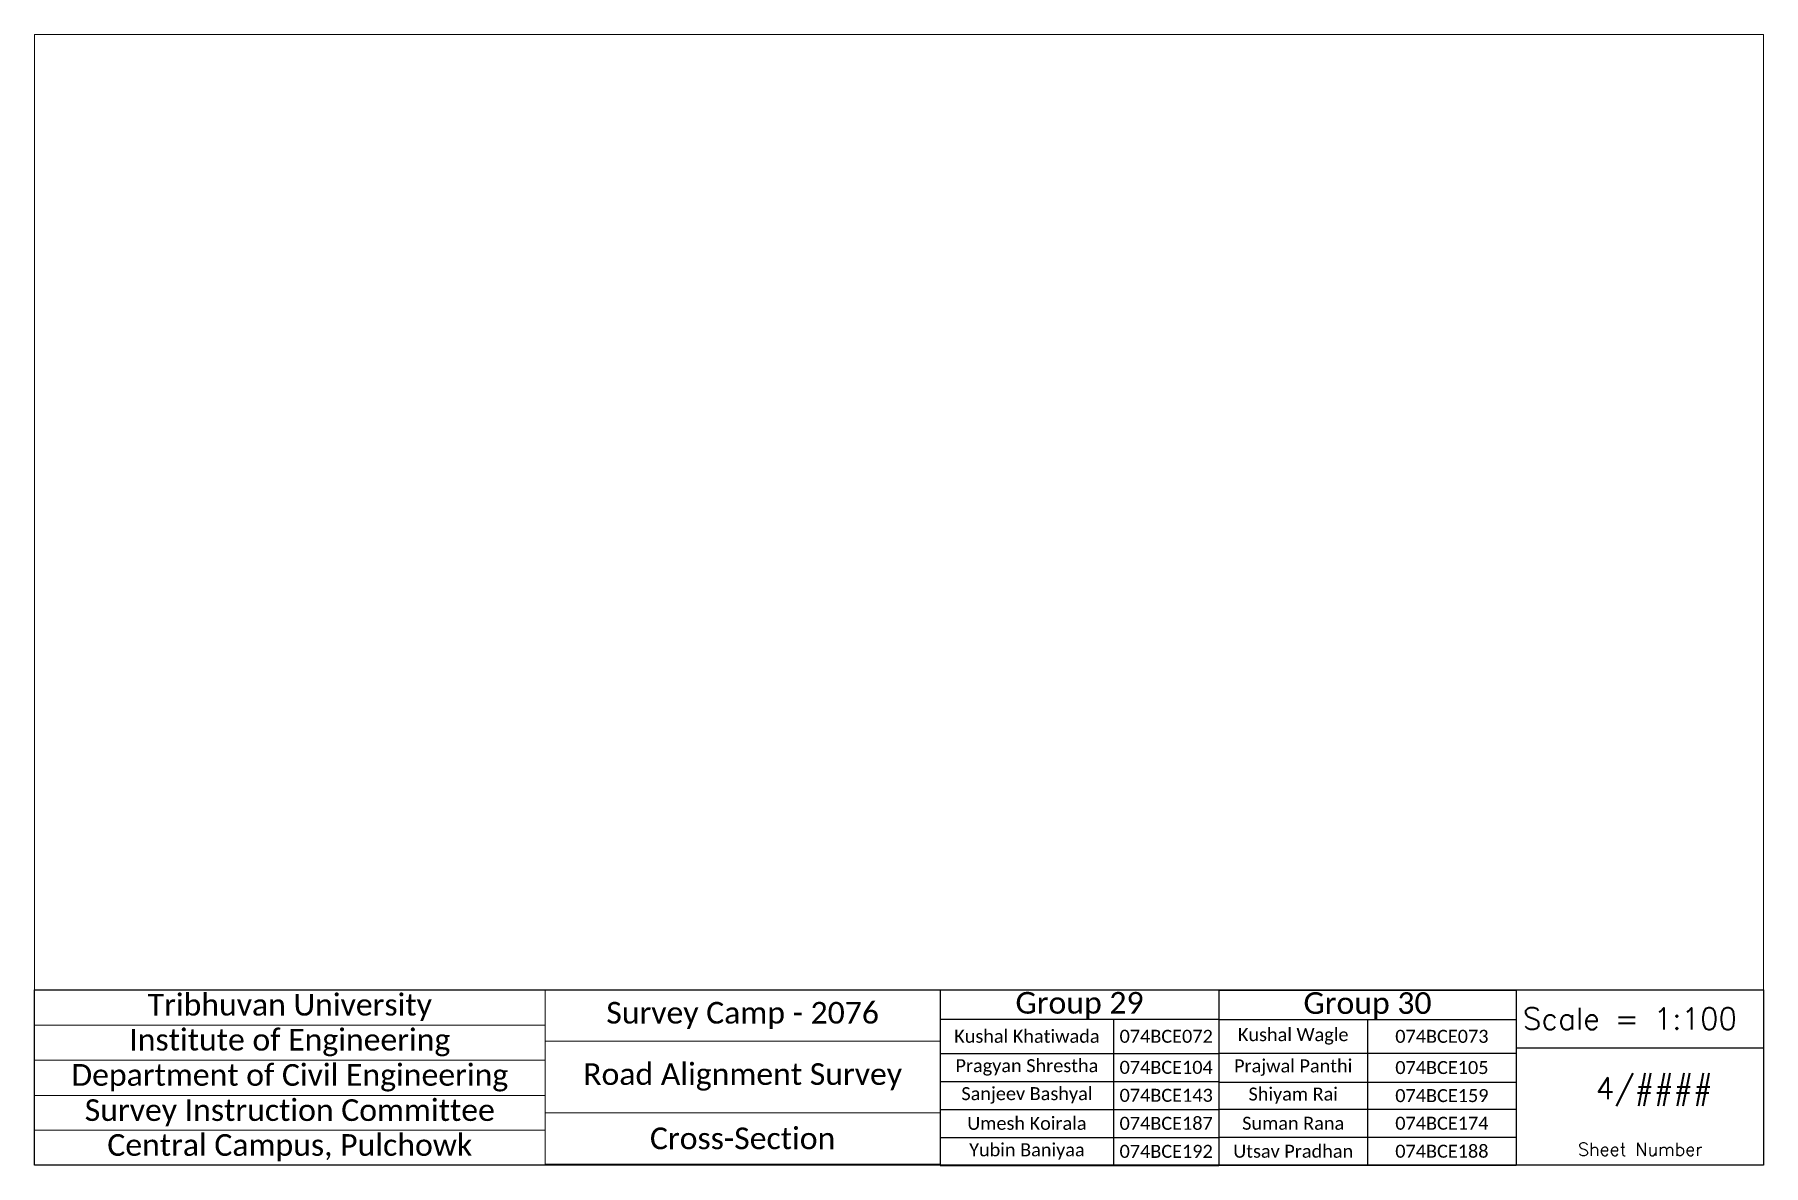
# Paper-space layout 'Section Sheet - (120)' of a CAD drawing. Header units: metres. Extents: x 9 to 408, y 0 to 261.
import ezdxf

# ---------------------------------------------------------------- set-up
doc = ezdxf.new("R2010")
doc.units = ezdxf.units.M
doc.styles.get("Standard").update_dxf_attribs({"font": 'simplex.shx'})

# ---------------------------------------------------------------- blocks, each defined once
blk = doc.blocks.new('*T143')
at = {"layer": 'Defpoints', "color": 8, "linetype": 'ByBlock', "lineweight": 0, "transparency": 16777216}
for p, q in [((0, 0), (117.95, 0)), ((0, 0), (0, -40.48)), ((117.95, 0), (117.95, -40.48)), ((0, -8.1), (117.95, -8.1)), ((0, -16.24), (117.95, -16.24)), ((0, -24.37), (117.95, -24.37)), ((0, -32.38), (117.95, -32.38)), ((0, -40.48), (117.95, -40.48))]:
    blk.add_line(p, q, dxfattribs=at)
at = {"color": 0, "transparency": 16777216, "char_height": 5, "width": 117.8297, "attachment_point": 5}
for s, insert in [('{\\fCalibri|b0|i0|c0;Tribhuvan University', (58.97, -4.05)), ('{\\fCalibri|b0|i0|c0;Institute of Engineering', (58.97, -12.17)), ('{\\fCalibri|b0|i0|c0;Department of Civil Engineering', (58.97, -20.3)), ('{\\fCalibri|b0|i0|c0;Survey Instruction Committee', (58.97, -28.38)), ('{\\fCalibri|b0|i0|c0;Central Campus, Pulchowk', (58.97, -36.43))]:
    blk.add_mtext(s, dxfattribs=dict(at, insert=insert))
blk = doc.blocks.new('*T144')
at = {"color": 0, "linetype": 'ByBlock', "lineweight": -2, "transparency": 16777216}
for p, q in [((0, 0), (68.71, 0)), ((0, 0), (0, -40.44)), ((68.71, 0), (68.71, -40.44)), ((0, -6.79), (68.71, -6.79)), ((34.35, -6.79), (34.35, -40.44)), ((0, -14.55), (68.71, -14.55)), ((0, -21.22), (68.71, -21.22)), ((0, -27.51), (68.71, -27.51)), ((0, -33.97), (68.71, -33.97)), ((0, -40.44), (68.71, -40.44))]:
    blk.add_line(p, q, dxfattribs=at)
at = {"color": 0, "transparency": 16777216}
for s, insert, char_height, width, attachment_point in [('{\\fCalibri|b0|i0|c0|p34;Group 30}', (34.35, -6.73), 5, 68.5866, 8), ('{\\fCalibri|b0|i0|c0|p34;Kushal Wagle}', (17.18, -10.67), 3, 34.2333, 5), ('{\\fCalibri|b0|i0|c0|p34;074BCE073}', (51.53, -10.67), 3, 34.2333, 5), ('{\\fCalibri|b0|i0|c0|p34;Prajwal Panthi}', (17.18, -17.88), 3, 34.2333, 5), ('{\\fCalibri|b0|i0|c0|p34;074BCE105}', (51.53, -17.88), 3, 34.2333, 5), ('{\\fCalibri|b0|i0|c0|p34;Shiyam Rai}', (17.18, -24.36), 3, 34.2333, 5), ('{\\fCalibri|b0|i0|c0|p34;074BCE159}', (51.53, -24.36), 3, 34.2333, 5), ('{\\fCalibri|b0|i0|c0|p34;Suman Rana}', (17.18, -30.74), 3, 34.2333, 5), ('{\\fCalibri|b0|i0|c0|p34;074BCE174}', (51.53, -30.74), 3, 34.2333, 5), ('{\\fCalibri|b0|i0|c0|p34;Utsav Pradhan}', (17.18, -37.2), 3, 34.2333, 5), ('{\\fCalibri|b0|i0|c0|p34;074BCE188}', (51.53, -37.2), 3, 34.2333, 5)]:
    blk.add_mtext(s, dxfattribs=dict(at, insert=insert, char_height=char_height, width=width, attachment_point=attachment_point))
blk = doc.blocks.new('*T145')
at = {"layer": 'Defpoints', "color": 8, "linetype": 'ByBlock', "lineweight": 0, "transparency": 16777216}
for p, q in [((0, 0), (91.3, 0)), ((0, 0), (0, -40.2)), ((91.3, 0), (91.3, -40.2)), ((0, -11.81), (91.3, -11.81)), ((0, -28.4), (91.3, -28.4)), ((0, -40.2), (91.3, -40.2))]:
    blk.add_line(p, q, dxfattribs=at)
at = {"color": 0, "transparency": 16777216, "char_height": 5, "width": 91.1812, "attachment_point": 5}
for s, insert in [('{\\fCalibri|b0|i0|c0|p34;Survey Camp - 2076 }', (45.65, -5.9)), ('{\\fCalibri|b0|i0|c0|p34;Road Alignment Survey}', (45.65, -20.1)), ('{\\fCalibri|b0|i0|c0|p34;Cross-Section}', (45.65, -34.3))]:
    blk.add_mtext(s, dxfattribs=dict(at, insert=insert))
blk = doc.blocks.new('*T146')
at = {"color": 0, "linetype": 'ByBlock', "lineweight": -2, "transparency": 16777216}
for p, q in [((0, 0), (64.37, 0)), ((0, 0), (0, -40.52)), ((64.37, 0), (64.37, -40.52)), ((0, -6.79), (64.37, -6.79)), ((40.05, -6.79), (40.05, -40.52)), ((0, -14.65), (64.37, -14.65)), ((0, -21.12), (64.37, -21.12)), ((0, -27.59), (64.37, -27.59)), ((0, -34.05), (64.37, -34.05)), ((0, -40.52), (64.37, -40.52))]:
    blk.add_line(p, q, dxfattribs=at)
at = {"color": 0, "transparency": 16777216}
for s, insert, char_height, width, attachment_point in [('{\\fCalibri|b0|i0|c0|p34;Group 29}', (32.19, -6.73), 5, 64.2549, 8), ('{\\fCalibri|b0|i0|c0|p34;Kushal Khatiwada}', (20.03, -10.72), 3, 39.9343, 5), ('{\\fCalibri|b0|i0|c0|p34;074BCE072}', (52.21, -10.72), 3, 24.2006, 5), ('{\\fCalibri|b0|i0|c0|p34;Pragyan Shrestha}', (20.03, -17.89), 3, 39.9343, 5), ('{\\fCalibri|b0|i0|c0|p34;074BCE104}', (52.21, -17.89), 3, 24.2006, 5), ('{\\fCalibri|b0|i0|c0|p34;Sanjeev Bashyal}', (20.03, -24.35), 3, 39.9343, 5), ('{\\fCalibri|b0|i0|c0|p34;074BCE143}', (52.21, -24.35), 3, 24.2006, 5), ('{\\fCalibri|b0|i0|c0|p34;Umesh Koirala}', (20.03, -30.82), 3, 39.9343, 5), ('{\\fCalibri|b0|i0|c0|p34;074BCE187}', (52.21, -30.82), 3, 24.2006, 5), ('{\\fCalibri|b0|i0|c0|p34;Yubin Baniyaa}', (20.03, -37.29), 3, 39.9343, 5), ('{\\fCalibri|b0|i0|c0|p34;074BCE192}', (52.21, -37.29), 3, 24.2006, 5)]:
    blk.add_mtext(s, dxfattribs=dict(at, insert=insert, char_height=char_height, width=width, attachment_point=attachment_point))
blk = doc.blocks.new('A$C575654E6')
blk.add_lwpolyline([(0, 40.48), (399.45, 40.48), (399.45, 0), (0, 0)], close=True)
for name, p in [('*T143', (0, 40.48)), ('*T145', (117.95, 40.48)), ('*T146', (209.25, 40.48)), ('*T144', (273.63, 40.42))]:
    blk.add_blockref(name, p)
blk = doc.blocks.new('A$C6DE528B5')
blk.add_blockref('A$C575654E6', (0, 0))

psp = doc.layouts.new('Section Sheet - (120)')

# ---------------------------------------------------------------- linework, layer by layer
psp.add_line((351.36, 27.38), (408.29, 27.38))
psp.add_lwpolyline([(8.84, 40.75), (408.29, 40.75), (408.29, 0.26), (8.84, 0.26)], close=True)

# ---------------------------------------------------------------- block references
psp.add_blockref('A$C6DE528B5', (8.84, 0.26))

# ---------------------------------------------------------------- texts
for s, width, heights, insert, char_height, attachment_point in [('Scale = 1:100', 56.9937, [0], (352.71, 36.61), 5, 1), ('  4/####', 56.7184, [20.04], (379.61, 17.2), 5, 5), ('Sheet Number', 56.9337, [0], (379.83, 3.94), 3, 5)]:
    psp.add_mtext_dynamic_manual_height_columns(s, width=width, gutter_width=1, heights=heights, dxfattribs=dict(insert=insert, char_height=char_height, attachment_point=attachment_point))

# ---------------------------------------------------------------- viewports
at = {"layer": '0', "view_target_point": (2918.857, 6505.103)}
psp.add_viewport(center=(208.57, 151.03), size=(399.45, 220.568), view_center_point=(0, 0), view_height=22.0568, dxfattribs=at)

doc.saveas('drawing.dxf')
